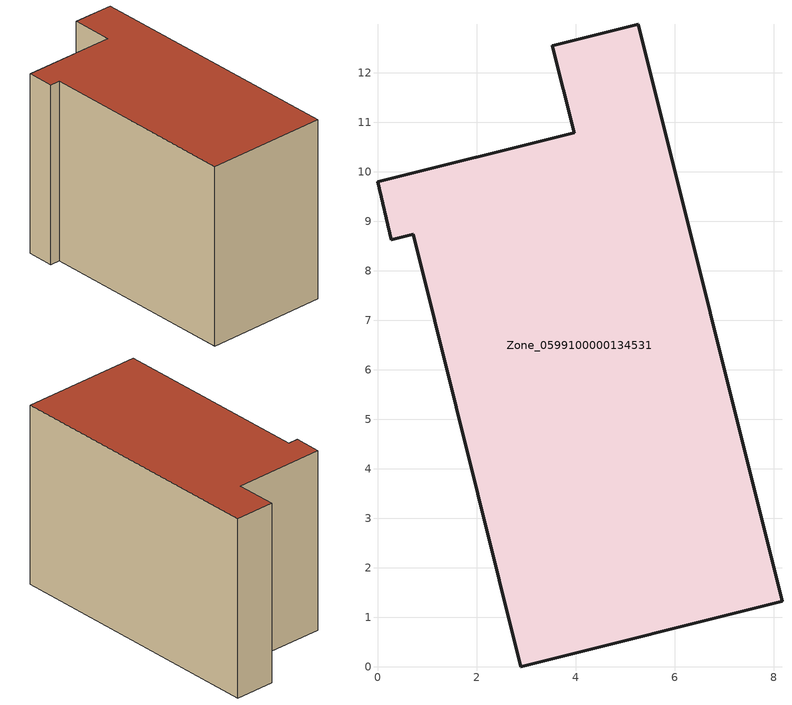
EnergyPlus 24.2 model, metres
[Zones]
Zone_0599100000134531
 floor ground (C_G): 2.89,0 0.72,8.74 0.28,8.63 0,9.8 3.97,10.79 3.53,12.55 5.27,12.98 8.17,1.32 z0
 wall outside (C_F): 0.72,8.74 2.89,0 8.17,1.32 5.27,12.98 3.53,12.55 3.97,10.79 0,9.8 0.28,8.63 0.72,8.74 z0:8.07
 roof outside (C_R): 0,9.8 0.28,8.63 0.72,8.74 2.89,0 8.17,1.32 5.27,12.98 3.53,12.55 3.97,10.79 z8.07
[BUILDING]
Pand.0599100000134531: North Axis=0; Terrain=City; Loads Convergence Tolerance Value=0.04; Temperature Convergence Tolerance Value=0.4; Solar Distribution=FullExterior; Maximum Number of Warmup Days=25; Minimum Number of Warmup Days=1
[Site:Location]
Rotterdam.The.Hague.AP_ZH_NLD Design_Conditions: Latitude=51.96; Longitude=4.45; Time Zone=1; Elevation=-4.5
[SITE:GROUNDTEMPERATURE:BUILDINGSURFACE]
18, 18, 18, 18, 18, 18, 18, 18, 18, 18, 18, 18
[MATERIAL] Thermal Absorptance=0.9; Solar Absorptance=0.7; Visible Absorptance=0.7
Name | Roughness | Thickness | Conductivity | Density | Specific Heat
G.TI.1975-1991 | MediumSmooth | 0.15 | 0.288461 | 540 | 1210
F.TI.1975-1991 | Rough | 0.3 | 0.230769 | 1920 | 840
R.TI.1975-1991 | MediumRough | 0.2 | 0.153846 | 1500 | 1000
[CONSTRUCTION]
C_G: G.TI.1975-1991
C_F: F.TI.1975-1991
C_R: R.TI.1975-1991
[ZONE]
Zone_0599100000134531: Type=1; Multiplier=1; Ceiling Height=Autocalculate; Volume=Autocalculate; Floor Area=autocalculate; Part of Total Floor Area=Yes
[ZONEINFILTRATION:DESIGNFLOWRATE]
Infil_Zone_0599100000134531: Zone or ZoneList or Space or SpaceList=Zone_0599100000134531; Schedule=AlwaysOn; Design Flow Rate Calculation Method=Flow/Area; Flow Rate per Floor Area=0.003; Constant Term Coefficient=1; Temperature Term Coefficient=0; Velocity Term Coefficient=0; Velocity Squared Term Coefficient=0
[HVACTEMPLATE:ZONE:IDEALLOADSAIRSYSTEM]
Zone_0599100000134531: Maximum Heating Supply Air Temperature=50; Minimum Cooling Supply Air Temperature=13; Maximum Heating Supply Air Humidity Ratio=0.0156; Minimum Cooling Supply Air Humidity Ratio=0.0077; Heating Limit=NoLimit; Cooling Limit=NoLimit; Dehumidification Control Type=ConstantSensibleHeatRatio; Cooling Sensible Heat Ratio=0.7; Dehumidification Setpoint=60; Humidification Control Type=None; Humidification Setpoint=30; Outdoor Air Method=None; Outdoor Air Flow Rate per Person=0.00944; Outdoor Air Flow Rate per Zone Floor Area=0; Outdoor Air Flow Rate per Zone=0; Demand Controlled Ventilation Type=None; Outdoor Air Economizer Type=NoEconomizer; Heat Recovery Type=None; Sensible Heat Recovery Effectiveness=0.7; Latent Heat Recovery Effectiveness=0.65
[ZONECONTROL:THERMOSTAT]
ThermostatControl_Zone_0599100000134531: Zone or ZoneList=Zone_0599100000134531; Control Type Schedule=DualSetpointControlType; Control 1=Thermostat_Zone_0599100000134531; Temperature Difference Between Cutout And Setpoint=0
[THERMOSTATSETPOINT:DUALSETPOINT]
Thermostat_Zone_0599100000134531: Heating Setpoint Temperature Schedule=HeatingSetpoint_Zone_0599100000134531; Cooling Setpoint Temperature Schedule=CoolingSetpoint_Zone_0599100000134531
[SCHEDULE:COMPACT]
HeatingSetpoint_Zone_0599100000134531: Through: 12/31, For: AllDays, Until: 24:00, 21
CoolingSetpoint_Zone_0599100000134531: Through: 12/31, For: AllDays, Until: 24:00, 24
DualSetpointControlType: Through: 12/31, For: AllDays, Until: 24:00, 4
AlwaysOn: Through: 12/31, For: AllDays, Until: 24:00, 1
